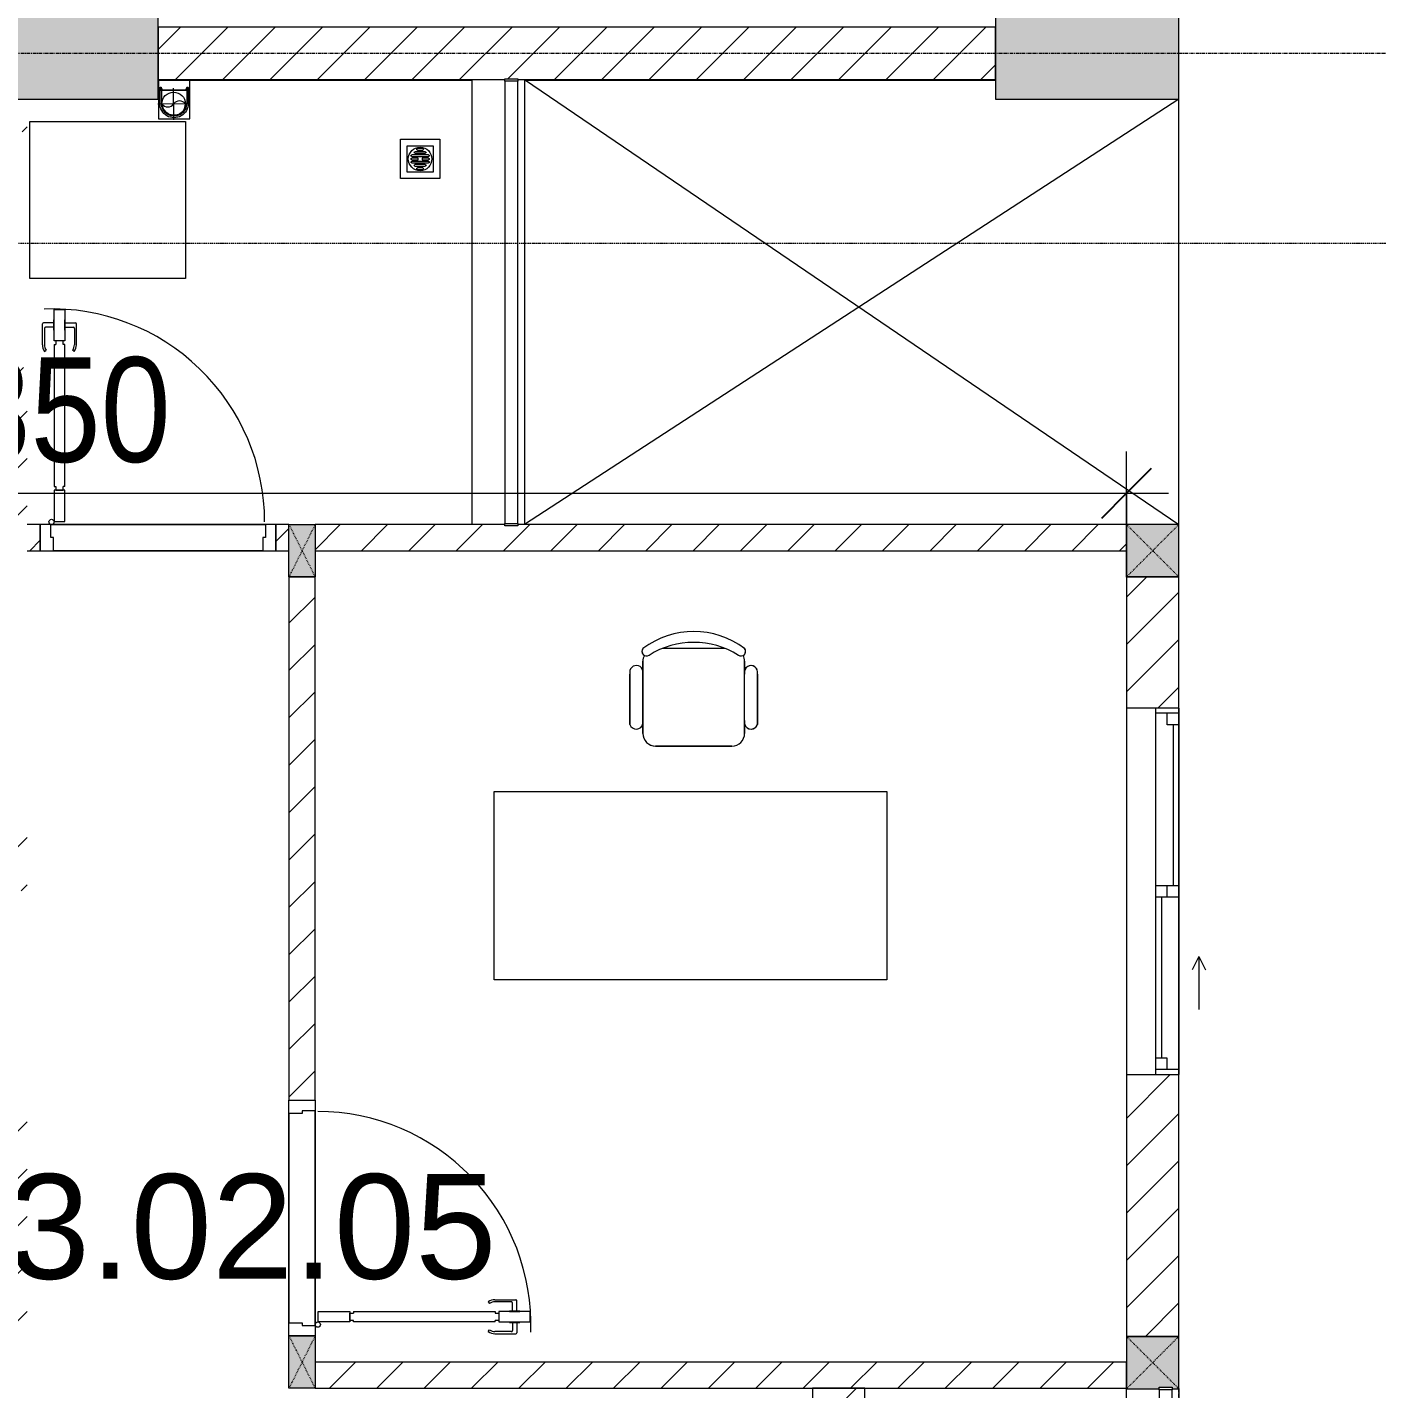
# Model space of a CAD drawing. Header units: millimetres. Extents: x 962 to 239635, y -15958 to 82755.
# Drawn here: x 184603 to 189760, y 64835 to 70037 of the extents above; entities that cross this region are included whole.
import ezdxf

# ---------------------------------------------------------------- set-up
doc = ezdxf.new("R2010")
doc.units = ezdxf.units.MM
for name, pattern in [('Dash', [6, 3, -3]), ('Dash Dot 3_16_', [7.9375, 4.7625, -1.5875, 0, -1.5875]), ('Grid Line', [22.225, 12.7, -3.175, 3.175, -3.175]), ('IMPORT-CENTER _2_', [40.64, 25.4, -5.08, 5.08, -5.08])]:
    doc.linetypes.add(name, pattern=pattern)
for name, color, linetype, lineweight in [('0-1', 7, 'Continuous', 5), ('A-ANNO-DIMS', 211, 'Continuous', 9), ('A-ANNO-DIMS-160', 211, 'Continuous', 9), ('A-AREA-IDEN', 2, 'Continuous', 9), ('A-DETL-GENF-1', 9, 'Continuous', 9), ('A-DETL-THIN-1', 151, 'Continuous', 9), ('A-DOOR-1', 254, 'Continuous', 9), ('A-DOOR-2', 9, 'Continuous', 9), ('A-FLOR-1', 250, 'Continuous', 9), ('A-FLOR-2', 9, 'Continuous', 9), ('A-FLOR-HRAL', 11, 'Continuous', 9), ('A-FLOR-HRAL-1', 254, 'Continuous', 9), ('A-FLOR-HRAL-2', 9, 'Continuous', 9), ('A-GLAZ', 151, 'Continuous', 9), ('A-WALL', 113, 'Continuous', 9), ('A-WALL-1', 253, 'Continuous', 18), ('A-WALL-2', 9, 'Continuous', 9), ('A-WALL-3', 113, 'Continuous', 18), ('A-WALL-PATT-1', 10, 'Continuous', 9), ('A-WALL-PATT-2', 111, 'Continuous', 9), ('G-ANNO-SYMB-1', 111, 'Dash Dot 3_16_', 18), ('G-IMPT', 8, 'Continuous', 9), ('G-IMPT-1', 254, 'Continuous', 9), ('G-IMPT-2', 8, 'IMPORT-CENTER _2_', 9), ('I-FURN', 30, 'Continuous', 9), ('I-FURN-1', 254, 'Continuous', 9), ('M-EQPM', 50, 'Continuous', 9), ('S-COLS', 52, 'Continuous', 9), ('S-COLS-1', 52, 'Continuous', 5), ('S-COLS-2', 7, 'Continuous', 18), ('S-COLS-3', 254, 'Continuous', 9), ('S-COLS-4', 253, 'Continuous', 18), ('S-COLS-5', 52, 'Dash', 9), ('S-COLS-6', 52, 'Continuous', 18), ('S-COLS-HDLN', 52, 'Dash', 9), ('S-COLS-HDLN-1', 9, 'Dash', 9), ('S-GRID-1', 1, 'Grid Line', 9)]:
    doc.layers.add(name, color=color, linetype=linetype, lineweight=lineweight)
doc.styles.add('Arial_11', font='arial_0.ttf', dxfattribs={"height": 400})
doc.styles.add('UTM Avo', font='UTM Avo.ttf', dxfattribs={"width": 0.9, "height": 400})
doc.dimstyles.new('1_Dim_chi_tiet_2_5_1', dxfattribs={"dimscale": 304.8, "dimtxt": 399.720379, "dimasz": 0.629921, "dimexe": 0.524934, "dimexo": 0.0625, "dimgap": 0.052493, "dimtad": 1, "dimdec": 0, "dimrnd": 5, "dimzin": 0, "dimdsep": 46, "dimtxsty": 'UTM Avo', "dimblk1": 'OBLIQUE', "dimblk2": 'OBLIQUE', "dimsah": 1, "dimcen": 0.09, "dimdle": 0.524934, "dimazin": 0, "dimtfac": 1, "dimtdec": 4, "dimtix": 1, "dimtmove": 0, "dimatfit": 3, "dimfxl": 1.049869, "dimfxlon": 1, "dimtvp": 1, "dimtolj": 1, "dimtzin": 0, "dimarcsym": 2})
pattern_1 = [(45, (0, 0), (-90.50967, 90.50967), [])]
pattern_2 = [(45, (61750.9, 0), (-90.50967, 90.50967), [])]

# ---------------------------------------------------------------- blocks, each defined once
blk = doc.blocks.new('NCV_TKTC_KET CAU_rvt-1-TKCS_MB TẦNG 2')
at = {"layer": 'S-COLS-1'}
for points in [[(123352.6, 69761.9), (123352.6, 70111.9), (122052.6, 70111.9), (122052.6, 69761.9), (122209.6, 69761.9)], [(127252.6, 69761.9), (127252.6, 70111.9), (127227.6, 70111.9), (127227.6, 70106.9), (127177.6, 70106.9), (127177.6, 70111.9), (126552.6, 70111.9), (126552.6, 69761.9), (127227.6, 69761.9)]]:
    blk.add_hatch(color=256, dxfattribs=at).paths.add_polyline_path(points)
at = {"layer": 'A-FLOR-1'}
for p, q in [((123352.6, 69835.3), (124552.6, 69835.3)), ((124752.6, 69835.3), (126552.6, 69835.3))]:
    blk.add_line(p, q, dxfattribs=at)
at = {"layer": 'S-COLS-2'}
for p, q in [((123352.6, 69761.9), (123352.6, 70111.9)), ((126552.6, 70111.9), (126552.6, 69761.9)), ((127252.6, 69761.9), (127252.6, 70111.9)), ((122052.6, 69761.9), (123352.6, 69761.9)), ((126552.6, 69761.9), (127252.6, 69761.9))]:
    blk.add_line(p, q, dxfattribs=at)
blk = doc.blocks.new('DOOR_CW_01 CANH MO-PANEL KINH - DIW_01-900x2200-CỬA GỖ VÂN LAMINATE-553375-TKCS_MB TẦNG 2')
at = {"layer": 'A-DETL-GENF-1'}
for p, q in [((-397, -182), (-397, -62)), ((-397, -62), (-357, -62)), ((-357, -62), (-357, -182)), ((-357, -182), (-397, -182)), ((-397, -196), (-391, -196)), ((-397, -738), (-397, -196)), ((-391, -196), (-391, -182)), ((-391, -182), (-363, -182)), ((-363, -182), (-363, -196)), ((-357, -196), (-363, -196)), ((-357, -196), (-357, -738)), ((-433.9, -711.2), (-427.3, -715.8)), ((-320.1, -711.2), (-326.7, -715.8)), ((-442, -737), (-442, -816.5)), ((-434, -799.5), (-434, -737)), ((-397, -738), (-391, -738)), ((-357, -752), (-397, -752)), ((-397, -752), (-397, -872)), ((-391, -752), (-391, -738)), ((-363, -752), (-391, -752)), ((-357, -738), (-363, -738)), ((-363, -738), (-363, -752)), ((-357, -872), (-357, -752)), ((-320, -799.5), (-320, -737)), ((-312, -737), (-312, -816.5)), ((-399, -820.5), (-438, -820.5)), ((-399, -803.5), (-430, -803.5)), ((-399, -792.2), (-399, -831.8)), ((-397, -792.2), (-399, -792.2)), ((-399, -831.8), (-397, -831.8)), ((-397, -792.2), (-397, -831.8)), ((-357, -792.2), (-357, -831.8)), ((-357, -792.2), (-355, -792.2)), ((-355, -831.8), (-357, -831.8)), ((-355, -792.2), (-355, -831.8)), ((-355, -803.5), (-324, -803.5)), ((-355, -820.5), (-316, -820.5)), ((-397, -872), (-357, -872))]:
    blk.add_line(p, q, dxfattribs=at)
blk.add_circle((-407, -60), 10, dxfattribs=at)
for centre, radius, start, end in [((-407, -60), 814, 268, 0), ((-397, -737), 45, 145, 180), ((-397, -737), 37, 145, 180), ((-357, -737), 37, 0, 35), ((-357, -737), 45, 360, 35), ((-438, -816.5), 4, 180, 270), ((-430, -799.5), 4, 180, 270), ((-324, -799.5), 4, 270, 0), ((-316, -816.5), 4, 270, 0)]:
    blk.add_arc(centre, radius, start, end, dxfattribs=at)
at = {"layer": 'A-DOOR-2'}
for p, q in [((-450, -50), (-450, 50)), ((-450, 50), (-400, 50)), ((-400, 50), (-400, 0)), ((400, 0), (400, 50)), ((400, 50), (450, 50)), ((450, 50), (450, -50)), ((-410, -50), (-450, -50)), ((-410, 0), (-410, -50)), ((-400, 0), (-410, 0)), ((-407, -50), (-382, -50)), ((410, 0), (400, 0)), ((410, -50), (410, 0)), ((450, -50), (410, -50))]:
    blk.add_line(p, q, dxfattribs=at)
blk = doc.blocks.new('BAN LV A - BAN LV A_dwg_ban hoc2-348006-TKCS_MB TẦNG 2')
at = {"layer": 'I-FURN'}
for p, q in [((145.8, 437.4), (-145.8, 437.4)), ((-194.4, 388.8), (-194.4, 113.4)), ((194.4, 113.4), (194.4, 388.8)), ((-243, 354.4), (-243, 162)), ((194.4, 351.4), (194.4, 150.8)), ((243.7, 162), (243.7, 354.4)), ((-120.5, 64.8), (120.5, 64.8))]:
    blk.add_line(p, q, dxfattribs=at)
at = {"layer": 'I-FURN', "flags": 128}
blk.add_lwpolyline([(-737.8, 610.5), (-737.8, 1330.5), (-154.9, 1330.5), (762.2, 1330.5), (762.2, 610.5)], close=True, dxfattribs=at)
at = {"layer": 'I-FURN'}
for centre, radius, start, end in [((-145.8, 388.8), 48.6, 90, 180), ((145.8, 388.8), 48.6, 360, 90), ((-218.7, 347.3), 25.3, 343.7398, 163.7398), ((219.4, 347.3), 25.3, 16.2602, 170.7054), ((-218.7, 154.9), 25.3, 163.7398, 16.2602), ((219.4, 154.9), 25.3, 189.2946, 16.2602), ((-145.8, 113.4), 48.6, 180, 207.5844), ((145.8, 113.4), 48.6, 332.4156, 0), ((-180.2, 75.4), 17.8, 57.9726, 216.6901), ((0, 324), 324, 233.1301, 306.8699), ((0, 359.3), 318.2, 237.5758, 302.4242), ((180.2, 75.4), 17.8, 323.3099, 122.0274)]:
    blk.add_arc(centre, radius, start, end, dxfattribs=at)
blk = doc.blocks.new('BAN LV A - BAN LV A_dwg-348005-TKCS_MB TẦNG 2')
at = {"extrusion": (0, 0, -1), "zscale": -1, "rotation": 180}
blk.add_blockref('BAN LV A - BAN LV A_dwg_ban hoc2-348006-TKCS_MB TẦNG 2', (-729, 1383.7), dxfattribs=at)
blk = doc.blocks.new('BAN LV A - BAN LV A-401069-TKCS_MB TẦNG 2')
at = {"layer": 'I-FURN-1'}
for p, q in [((-8.8, -53.2), (1491.2, -53.2)), ((-8.8, -773.2), (-8.8, -53.2)), ((1491.2, -53.2), (1491.2, -773.2)), ((1491.2, -773.2), (-8.8, -773.2)), ((583.2, -946.3), (874.8, -946.3)), ((486, -1221.7), (486, -1029.3)), ((534.6, -1029.3), (534.6, -994.9)), ((923.4, -994.9), (923.4, -1032.3)), ((972.7, -1029.3), (972.7, -1221.7)), ((534.6, -1270.3), (534.6, -1235.9)), ((923.4, -1232.9), (923.4, -1270.3))]:
    blk.add_line(p, q, dxfattribs=at)
for centre, radius, start, end in [((583.2, -994.9), 48.6, 90, 180), ((874.8, -994.9), 48.6, 0, 90), ((510.3, -1036.4), 25.3, 16.2602, 163.7398), ((948.4, -1036.4), 25.3, 16.2602, 170.7054), ((510.3, -1228.8), 25.3, 163.7398, 343.7398), ((948.4, -1228.8), 25.3, 189.2946, 16.2602), ((548.9, -1308.3), 17.8, 119.404, 216.6901), ((583.2, -1270.3), 48.6, 180, 207.5844), ((874.8, -1270.3), 48.6, 332.4156, 0), ((909.2, -1308.3), 17.8, 323.3099, 60.596), ((729, -1059.7), 324, 233.1301, 306.8699)]:
    blk.add_arc(centre, radius, start, end, dxfattribs=at)
at = {"extrusion": (0, 0, -1), "zscale": -1, "rotation": 180}
blk.add_blockref('BAN LV A - BAN LV A_dwg-348005-TKCS_MB TẦNG 2', (0, 0), dxfattribs=at)
blk = doc.blocks.new('MAY GIAT - MAY GIAT_dwg-348053-TKCS_MB TẦNG 2')
at = {"layer": 'G-IMPT-1', "flags": 128}
blk.add_lwpolyline([(5, 596.6), (5, 2.3), (605, 2.3), (605, 596.6)], close=True, dxfattribs=at)
blk = doc.blocks.new('MAY GIAT - MAY GIAT-401071-TKCS_MB TẦNG 2')
at = {"layer": 'I-FURN-1'}
for p, q in [((5, -2.3), (605, -2.3)), ((5, -596.6), (5, -2.3)), ((605, -2.3), (605, -596.6)), ((605, -596.6), (5, -596.6))]:
    blk.add_line(p, q, dxfattribs=at)
at = {"extrusion": (0, 0, -1), "zscale": -1, "rotation": 180}
blk.add_blockref('MAY GIAT - MAY GIAT_dwg-348053-TKCS_MB TẦNG 2', (0, 0), dxfattribs=at)
blk = doc.blocks.new('Railing - 50 x 10mm-901205-TKCS_MB TẦNG 2')
at = {"layer": 'A-FLOR-HRAL-2'}
for p, q in [((25, 5), (-25, 5)), ((-25, 5), (-25, -5)), ((25, -5), (25, 5)), ((-25, -5), (25, -5))]:
    blk.add_line(p, q, dxfattribs=at)
blk = doc.blocks.new('Railing - Railing-1009775-TKCS_MB TẦNG 2')
at = {"layer": 'A-FLOR-HRAL-2'}
for p, q in [((101769.1, 60569.6), (101769.1, 58880.8)), ((101819.1, 58880.8), (101819.1, 60569.6))]:
    blk.add_line(p, q, dxfattribs=at)
at = {"extrusion": (0, 0, -1), "zscale": -1}
for p in [(-101794.1, 60574.6), (-101794.1, 58875.8)]:
    blk.add_blockref('Railing - 50 x 10mm-901205-TKCS_MB TẦNG 2', p, dxfattribs=at)
blk = doc.blocks.new('G1_SOF - BO TRU - 100x200-746114-TKCS_MB TẦNG 2')
at = {"layer": 'S-COLS'}
blk.add_hatch(color=256, dxfattribs=at).paths.add_polyline_path([(50, -100), (50, 100), (-50, 100), (-50, -100)])
at = {"layer": 'S-COLS-4'}
for p, q in [((-50, 100), (50, 100)), ((-50, -100), (-50, 100)), ((50, 100), (50, -100)), ((50, -100), (-50, -100))]:
    blk.add_line(p, q, dxfattribs=at)
at = {"layer": 'S-COLS-HDLN-1'}
for p, q in [((50, -100), (-50, 100)), ((-50, -100), (50, 100))]:
    blk.add_line(p, q, dxfattribs=at)
blk = doc.blocks.new('DOOR_CW_01 CANH MO-PANEL KINH - DIG_01-900x2200-CỬA NHÔM KÍNH-901226-TKCS_MB TẦNG 2')
at = {"layer": 'A-DETL-GENF-1'}
for p, q in [((-397, 872), (-357, 872)), ((-397, 752), (-397, 872)), ((-357, 872), (-357, 752)), ((-442, 737), (-442, 816.5)), ((-399, 820.5), (-438, 820.5)), ((-434, 799.5), (-434, 737)), ((-399, 803.5), (-430, 803.5)), ((-399, 831.8), (-397, 831.8)), ((-399, 792.2), (-399, 831.8)), ((-397, 792.2), (-399, 792.2)), ((-397, 792.2), (-397, 831.8)), ((-357, 792.2), (-357, 831.8)), ((-355, 831.8), (-357, 831.8)), ((-357, 792.2), (-355, 792.2)), ((-355, 792.2), (-355, 831.8)), ((-355, 820.5), (-316, 820.5)), ((-355, 803.5), (-324, 803.5)), ((-320, 799.5), (-320, 737)), ((-312, 737), (-312, 816.5)), ((-357, 752), (-397, 752)), ((-397, 738), (-391, 738)), ((-397, 738), (-397, 196)), ((-363, 752), (-391, 752)), ((-391, 752), (-391, 738)), ((-363, 738), (-363, 752)), ((-357, 738), (-363, 738)), ((-357, 196), (-357, 738)), ((-433.9, 711.2), (-427.3, 715.8)), ((-320.1, 711.2), (-326.7, 715.8)), ((-397, 196), (-391, 196)), ((-357, 182), (-397, 182)), ((-397, 182), (-397, 62)), ((-391, 196), (-391, 182)), ((-391, 182), (-363, 182)), ((-357, 196), (-363, 196)), ((-363, 182), (-363, 196)), ((-357, 62), (-357, 182)), ((-397, 62), (-357, 62))]:
    blk.add_line(p, q, dxfattribs=at)
blk.add_circle((-407, 60), 10, dxfattribs=at)
for centre, radius, start, end in [((-407, 60), 814, 360, 92), ((-438, 816.5), 4, 90, 180), ((-430, 799.5), 4, 90, 180), ((-324, 799.5), 4, 360, 90), ((-316, 816.5), 4, 0, 90), ((-397, 737), 45, 180, 215), ((-397, 737), 37, 180, 215), ((-357, 737), 37, 325, 0), ((-357, 737), 45, 325, 0)]:
    blk.add_arc(centre, radius, start, end, dxfattribs=at)
at = {"layer": 'A-DOOR-2'}
for p, q in [((-410, 50), (-450, 50)), ((-450, 50), (-450, -50)), ((-410, 0), (-410, 50)), ((-400, 0), (-410, 0)), ((-407, 50), (-382, 50)), ((-400, -50), (-400, 0)), ((410, 0), (400, 0)), ((400, 0), (400, -50)), ((450, 50), (410, 50)), ((410, 50), (410, 0)), ((450, -50), (450, 50)), ((-450, -50), (-400, -50)), ((400, -50), (450, -50))]:
    blk.add_line(p, q, dxfattribs=at)
blk = doc.blocks.new('NCV_TKTC_TANG 2_rvt-1-TKCS_MB TẦNG 2')
at = {"layer": 'A-WALL-PATT-1'}
h = blk.add_hatch(dxfattribs=at)
h.set_pattern_fill('FP_1', color=256, style=0, pattern_type=2)
h.set_pattern_definition(pattern_1)
h.paths.add_polyline_path([(122762.6, 65036.9), (122852.6, 65036.9), (122852.6, 65937.3), (122752.6, 65937.3), (122752.6, 65036.9)])
h.paths.add_polyline_path([(122752.6, 66737.3), (122852.6, 66737.3), (122852.6, 67036.9), (122752.6, 67036.9), (122752.6, 66836.9)])
h.paths.add_polyline_path([(122752.6, 68136.9), (122852.6, 68136.9), (122852.6, 68736.9), (122752.6, 68736.9)])
h.paths.add_polyline_path([(122752.6, 69636.9), (122852.6, 69636.9), (122852.6, 69761.9), (122752.6, 69761.9)])
h = blk.add_hatch(dxfattribs=at)
h.set_pattern_fill('FP_1', color=256, style=0, pattern_type=2)
h.set_pattern_definition(pattern_1)
h.paths.add_polyline_path([(122852.6, 68036.9), (122902.6, 68036.9), (122902.6, 68136.9), (122852.6, 68136.9), (122852.6, 68060.4)])
h.paths.add_polyline_path([(123852.6, 68036.9), (123852.6, 68136.9), (123802.6, 68136.9), (123802.6, 68036.9), (123821.7, 68036.9)])
h = blk.add_hatch(dxfattribs=at)
h.set_pattern_fill('FP_1', color=256, style=0, pattern_type=2)
h.set_pattern_definition(pattern_1)
h.paths.add_polyline_path([(123952.6, 68036.9), (127052.6, 68036.9), (127052.6, 68136.9), (124727.6, 68136.9), (124727.6, 68131.5), (124677.6, 68131.5), (124677.6, 68136.9), (123952.6, 68136.9), (123952.6, 68060.4)])
h = blk.add_hatch(dxfattribs=at)
h.set_pattern_fill('FP_1', color=256, style=0, pattern_type=2)
h.set_pattern_definition(pattern_1)
h.paths.add_polyline_path([(123852.6, 65937.3), (123952.6, 65937.3), (123952.6, 67936.5), (123852.6, 67936.5), (123852.6, 65944.1)])
h = blk.add_hatch(dxfattribs=at)
h.set_pattern_fill('FP_1', color=256, style=0, pattern_type=2)
h.set_pattern_definition(pattern_1)
h.paths.add_polyline_path([(123952.6, 64836.9), (127052.6, 64836.9), (127052.6, 64936.9), (123952.6, 64936.9)])
at = {"layer": 'A-FLOR-2'}
for p, q in [((123762.6, 68136.9), (122942.6, 68136.9)), ((123752.6, 68036.9), (122952.6, 68036.9)), ((122952.6, 68036.9), (123752.6, 68036.9)), ((123852.6, 65087.3), (123852.6, 65887.3)), ((123852.6, 65887.3), (123852.6, 65087.3)), ((123952.6, 65897.3), (123952.6, 65077.3)), ((123952.6, 65077.3), (123952.6, 65897.3))]:
    blk.add_line(p, q, dxfattribs=at)
at = {"layer": 'A-WALL-1'}
for p, q in [((122902.6, 68136.9), (122852.6, 68136.9)), ((122902.6, 68036.9), (122902.6, 68136.9)), ((123852.6, 68136.9), (123802.6, 68136.9)), ((123802.6, 68136.9), (123802.6, 68036.9)), ((124677.6, 68136.9), (123952.6, 68136.9)), ((127052.6, 68136.9), (124727.6, 68136.9)), ((127052.6, 68036.9), (127052.6, 68136.9)), ((122852.6, 68036.9), (122902.6, 68036.9)), ((123802.6, 68036.9), (123852.6, 68036.9)), ((123952.6, 68036.9), (127052.6, 68036.9)), ((123852.6, 67936.5), (123852.6, 65937.3)), ((123952.6, 67936.5), (123852.6, 67936.5)), ((123952.6, 65937.3), (123952.6, 67936.5)), ((123852.6, 65937.3), (123952.6, 65937.3)), ((123952.6, 65037.3), (123852.6, 65037.3)), ((127052.6, 64936.9), (123952.6, 64936.9)), ((127052.6, 64836.9), (127052.6, 64936.9)), ((123952.6, 64836.9), (127052.6, 64836.9))]:
    blk.add_line(p, q, dxfattribs=at)
at = {"layer": 'A-WALL-2'}
for p, q in [((124552.6, 68136.9), (124552.6, 69836.9)), ((124752.6, 69836.9), (124752.6, 68136.9)), ((122942.6, 68136.9), (123762.6, 68136.9)), ((123752.6, 68036.9), (122952.6, 68036.9)), ((123852.6, 65087.3), (123852.6, 65887.3)), ((123952.6, 65897.3), (123952.6, 65077.3))]:
    blk.add_line(p, q, dxfattribs=at)
at = {"layer": 'A-DOOR-1'}
blk.add_blockref('DOOR_CW_01 CANH MO-PANEL KINH - DIG_01-900x2200-CỬA NHÔM KÍNH-901226-TKCS_MB TẦNG 2', (123352.6, 68086.9), dxfattribs=at)
at = {"layer": 'A-DOOR-1', "rotation": 90.00000000000072}
blk.add_blockref('DOOR_CW_01 CANH MO-PANEL KINH - DIW_01-900x2200-CỬA GỖ VÂN LAMINATE-553375-TKCS_MB TẦNG 2', (123902.6, 65487.3), dxfattribs=at)
at = {"layer": 'A-FLOR-HRAL-1'}
blk.add_blockref('Railing - Railing-1009775-TKCS_MB TẦNG 2', (22908.5, 9260.7), dxfattribs=at)
at = {"layer": 'I-FURN-1'}
for name, p, rotation in [('MAY GIAT - MAY GIAT-401071-TKCS_MB TẦNG 2', (122860.3, 69071.5), 90.00000000000087), ('BAN LV A - BAN LV A-401069-TKCS_MB TẦNG 2', (126128.2, 66344.2), 180)]:
    blk.add_blockref(name, p, dxfattribs=dict(at, rotation=rotation))
at = {"layer": 'S-COLS-3', "rotation": 180}
for p in [(123902.6, 68036.9), (123902.6, 64936.9)]:
    blk.add_blockref('G1_SOF - BO TRU - 100x200-746114-TKCS_MB TẦNG 2', p, dxfattribs=at)
blk = doc.blocks.new('1_FAMILY RVT - W01-WxH 1400x1400xmm-389822-TKCS_MB TẦNG 2')
at = {"layer": 'A-GLAZ'}
for p, q in [((248.4, 172.39), (299.2, 197.79)), ((248.4, 172.39), (299.2, 146.99)), ((248.4, 172.39), (451.6, 172.39)), ((-700, 96.19), (-700, -103.81)), ((700, 96.19), (-700, 96.19)), ((-700, 96.19), (-636.5, 96.19)), ((-680.95, 96.19), (-680.95, 7.29)), ((-636.5, 96.19), (-22.225, 96.19)), ((-636.5, 96.19), (-636.5, 51.74)), ((-636.5, 73.965), (-22.225, 73.965)), ((-22.225, 7.29), (-22.225, 96.19)), ((-22.225, 96.19), (22.225, 96.19)), ((22.225, 96.19), (680.95, 96.19)), ((22.225, 96.19), (22.225, 7.29)), ((680.95, 96.19), (700, 96.19)), ((680.95, 96.19), (680.95, 7.29)), ((700, -103.81), (700, 96.19)), ((-700, 7.29), (-680.95, 7.29)), ((-636.5, 51.74), (-680.95, 51.74)), ((-680.95, 7.29), (-22.225, 7.29)), ((22.225, 51.74), (-22.225, 51.74)), ((-22.225, 7.29), (22.225, 7.29)), ((22.225, 29.515), (636.5, 29.515)), ((22.225, 7.29), (636.5, 7.29)), ((636.5, 51.74), (636.5, 7.29)), ((680.95, 51.74), (636.5, 51.74)), ((636.5, 7.29), (700, 7.29)), ((-700, -103.81), (700, -103.81))]:
    blk.add_line(p, q, dxfattribs=at)
blk = doc.blocks.new('TKTC_XREF_251221_MB TANG 2-7 - TKTC_XREF_260130_MB TANG 2-5_dwg_THU NUOC - THU NUOC-444531-TKCS_MB TẦNG 1-4746810-TKCS_MB TẦNG 2')
at = {"layer": 'G-IMPT'}
for p, q in [((-23.3, 10.8), (40.9, 10.8)), ((40.9, 4.8), (-23.3, 4.8)), ((-11, 23.3), (28.5, 23.3)), ((28.5, 17.3), (-11, 17.3)), ((-1.1, 35.6), (18.5, 35.6)), ((18.5, 29.6), (-1.1, 29.6)), ((-23.3, -13.6), (40.9, -13.6)), ((40.9, -19.6), (-23.3, -19.6)), ((-11, -26.1), (28.5, -26.1)), ((28.5, -32.1), (-11, -32.1)), ((-1.1, -38.5), (18.5, -38.5)), ((18.5, -44.5), (-1.1, -44.5))]:
    blk.add_line(p, q, dxfattribs=at)
at = {"layer": 'G-IMPT', "flags": 128}
for points in [[(83.7, -79.4), (83.7, 70.6), (-66.3, 70.6), (-66.3, -79.4)], [(58.7, -54.4), (58.7, 45.6), (-41.3, 45.6), (-41.3, -54.4)]]:
    blk.add_lwpolyline(points, close=True, dxfattribs=at)
for points in [[(-23.3, -1.2), (0.7, -1.2), (0.7, -7.2), (-23.3, -7.2)], [(40.9, -7.2), (16.7, -7.2), (16.7, -1.2), (40.9, -1.2)]]:
    blk.add_lwpolyline(points, dxfattribs=at)
at = {"layer": 'G-IMPT'}
for centre, radius, start, end in [((8.7, -4.4), 45, 360, 180), ((8.7, -4.4), 45, 360, 180), ((-23.3, 7.8), 3, 90, 270), ((-11, 20.3), 3, 90, 270), ((-1.1, 32.6), 3, 90, 270), ((18.5, 32.6), 3, 270, 90), ((28.5, 20.3), 3, 270, 90), ((40.9, 7.8), 3, 270, 90), ((8.7, -4.4), 45, 180, 360), ((8.7, -4.4), 45, 180, 360), ((-23.3, -4.2), 3, 90, 270), ((-23.3, -16.6), 3, 90, 270), ((-11, -29.1), 3, 90, 270), ((-1.1, -41.5), 3, 90, 270), ((18.5, -41.5), 3, 270, 90), ((28.5, -29.1), 3, 270, 90), ((40.9, -4.2), 3, 270, 90), ((40.9, -16.6), 3, 270, 90)]:
    blk.add_arc(centre, radius, start, end, dxfattribs=at)
blk = doc.blocks.new('TKTC_XREF_251221_MB TANG 2-7 - TKTC_XREF_260130_MB TANG 2-5_dwg_$cc-4746798-TKCS_MB TẦNG 2')
at = {"layer": 'G-IMPT-2'}
for p, q in [((0, -0.673), (0, 0.673)), ((-0.673, 0), (0.673, 0))]:
    blk.add_line(p, q, dxfattribs=at)
at = {"layer": 'M-EQPM'}
blk.add_circle((0, 0), 0.5, dxfattribs=at)
for centre, radius, start, end in [((0, 0), 0.5, 90, 270), ((0.188, 0.25), 0.313, 126.8699, 233.1301), ((-0.188, -0.25), 0.313, 306.8699, 53.1301)]:
    blk.add_arc(centre, radius, start, end, dxfattribs=at)
blk = doc.blocks.new('TKTC_XREF_251221_MB TANG 2-7 - TKTC_XREF_260130_MB TANG 2-5_dwg_CUM U_DN100-4746799-TKCS_MB TẦNG 2')
at = {"layer": 'G-IMPT'}
blk.add_hatch(color=256, dxfattribs=at).paths.add_polyline_path([(0, 61), (15.8, 58.9), (30.5, 52.8), (43.1, 43.1), (52.8, 30.5), (58.9, 15.8), (61, 0), (58.9, -15.8), (52.8, -30.5), (43.1, -43.1), (30.5, -52.8), (15.8, -58.9), (0, -61), (0, -57), (14.8, -55.1), (28.5, -49.4), (40.3, -40.3), (49.4, -28.5), (55.1, -14.8), (57, 0), (55.1, 14.8), (49.4, 28.5), (40.3, 40.3), (28.5, 49.4), (14.8, 55.1), (0, 57)])
for p, q in [((-79.1, 66.6), (-79.1, 63.4)), ((-76.6, 66.6), (-76.6, 63.4)), ((-74.6, 66.6), (-74.6, 63.4)), ((-72.7, 69.3), (-72.7, 60.7)), ((-66.9, 67.9), (-71.7, 67.9)), ((-65, 69), (0, 69)), ((-66.9, 62.1), (-71.7, 62.1)), ((-79.1, -63.4), (-79.1, -66.6)), ((-76.6, -63.4), (-76.6, -66.6)), ((-74.6, -63.4), (-74.6, -66.6)), ((-72.7, -60.7), (-72.7, -69.3)), ((-66.9, -62.1), (-71.7, -62.1)), ((-66.9, -67.9), (-71.7, -67.9)), ((-65, -69), (0, -69))]:
    blk.add_line(p, q, dxfattribs=at)
at = {"layer": 'G-IMPT', "flags": 128}
for points in [[(-72.7, 67.6), (-78.1, 67.6), (-78.1, 62.4), (-72.7, 62.4)], [(-71.7, 59.2), (-66.9, 59.2), (-66.9, 70.8), (-71.7, 70.8)], [(-66.9, 70.8), (-66.9, 72.7), (-65, 72.7), (-65, 57.3), (-66.9, 57.3), (-66.9, 59.2)], [(-65, 61), (0, 61), (0, 57)], [(-72.7, -62.4), (-78.1, -62.4), (-78.1, -67.6), (-72.7, -67.6)], [(-71.7, -70.8), (-66.9, -70.8), (-66.9, -59.2), (-71.7, -59.2)], [(-66.9, -59.2), (-66.9, -57.3), (-65, -57.3), (-65, -72.7), (-66.9, -72.7), (-66.9, -70.8)], [(-65, -61), (0, -61), (0, -57)]]:
    blk.add_lwpolyline(points, dxfattribs=at)
at = {"layer": 'G-IMPT'}
for centre, radius, start, end in [((-78.1, 66.6), 0.96, 90, 180), ((-71.1, 69.3), 1.56, 112.61986, 247.38014), ((-67.9, 65), 4.8, 143.1301, 216.8699), ((0, 0), 69, 270, 90), ((-78.1, 63.4), 0.96, 180, 270), ((-71.1, 60.7), 1.56, 112.61986, 247.38014), ((0, 0), 61, 270, 90), ((0, 0), 57, 270, 90), ((-78.1, -63.4), 0.96, 90, 180), ((-71.1, -60.7), 1.56, 112.61986, 247.38014), ((-67.9, -65), 4.8, 143.1301, 216.8699), ((-78.1, -66.6), 0.96, 180, 270), ((-71.1, -69.3), 1.56, 112.61986, 247.38014)]:
    blk.add_arc(centre, radius, start, end, dxfattribs=at)
blk = doc.blocks.new('TKTC_XREF_251221_MB TANG 2-7 - TKTC_XREF_251221_MB TANG 2-7-2039446-TKCS_MB TẦNG 2')
at = {"layer": 'M-EQPM'}
for p, q in [((89701.6, 52600), (89701.6, 52560)), ((89821.4, 52560), (89821.4, 52600)), ((89701.6, 52560), (89821.4, 52560)), ((89701.6, 52560), (89701.6, 52450.1)), ((89821.2, 52560), (89701.6, 52560)), ((89821.2, 52450.1), (89821.2, 52560)), ((93600, 50900), (93600, 52525)), ((89701.6, 52450.1), (89821.2, 52450.1))]:
    blk.add_line(p, q, dxfattribs=at)
at = {"xscale": 90.00000000005122, "yscale": 90.00000000005122, "zscale": 90.00000000005122, "rotation": 90.37402677993775}
blk.add_blockref('TKTC_XREF_251221_MB TANG 2-7 - TKTC_XREF_260130_MB TANG 2-5_dwg_$cc-4746798-TKCS_MB TẦNG 2', (89759.2, 52507.1), dxfattribs=at)
at = {"extrusion": (0, 0, -1), "xscale": 0.7894736842105242, "yscale": 0.7894736842105242, "zscale": -0.7894736842105242, "rotation": 269.9999999984439}
blk.add_blockref('TKTC_XREF_251221_MB TANG 2-7 - TKTC_XREF_260130_MB TANG 2-5_dwg_CUM U_DN100-4746799-TKCS_MB TẦNG 2', (-89761, 52508.7), dxfattribs=at)
at = {"extrusion": (0, 0, -1), "zscale": -1}
blk.add_blockref('TKTC_XREF_251221_MB TANG 2-7 - TKTC_XREF_260130_MB TANG 2-5_dwg_THU NUOC - THU NUOC-444531-TKCS_MB TẦNG 1-4746810-TKCS_MB TẦNG 2', (-90709.7, 52301.2), dxfattribs=at)
blk = doc.blocks.new('Railing - 50 x 10mm-1251311-TKCS_MB TẦNG 2')
at = {"layer": 'A-FLOR-HRAL'}
for p, q in [((25, 5), (-25, 5)), ((-25, 5), (-25, -5)), ((25, -5), (25, 5)), ((-25, -5), (25, -5))]:
    blk.add_line(p, q, dxfattribs=at)
blk = doc.blocks.new('Railing - Railing-3231417-TKCS_MB TẦNG 2')
at = {"layer": 'A-FLOR-HRAL'}
for p, q in [((127177.6, 64831.3), (127177.6, 61916.9)), ((127227.6, 61916.9), (127227.6, 64831.3))]:
    blk.add_line(p, q, dxfattribs=at)
at = {"extrusion": (0, 0, -1), "zscale": -1}
for p in [(-127202.6, 64836.3), (-127202.6, 61911.9)]:
    blk.add_blockref('Railing - 50 x 10mm-1251311-TKCS_MB TẦNG 2', p, dxfattribs=at)
blk = doc.blocks.new('G1_SOF - BO TRU - 200x200-3052401-TKCS_MB TẦNG 2')
at = {"layer": 'S-COLS-HDLN'}
for p, q in [((-100, -100), (100, 100)), ((100, -100), (-100, 100))]:
    blk.add_line(p, q, dxfattribs=at)
blk = doc.blocks.new('DIMBLOCK356-TKCS_MB TẦNG 2')
at = {"layer": 'A-ANNO-DIMS-160'}
for p, q in [((180453.5, 68576.5), (180453.5, 68096.5)), ((180453.5, 68256.5), (180453.5, 68576.5)), ((188803.5, 67936.5), (188803.5, 68416.5)), ((180293.5, 68256.5), (188963.5, 68256.5)), ((188803.5, 68256.5), (188803.5, 67936.5))]:
    blk.add_line(p, q, dxfattribs=at)
at = {"layer": 'A-ANNO-DIMS-160', "lineweight": 25}
for p, q in [((180453.5, 68256.5), (180549.5, 68352.5)), ((188803.5, 68256.5), (188899.5, 68352.5)), ((180453.5, 68256.5), (180357.5, 68160.5)), ((188803.5, 68256.5), (188707.5, 68160.5))]:
    blk.add_line(p, q, dxfattribs=at)
at = {"layer": 'A-ANNO-DIMS-160', "color": 0, "insert": (184080.7, 68776.2), "char_height": 400, "width": 1314.636, "attachment_point": 1, "line_spacing_factor": 1.110334, "style": 'UTM Avo'}
blk.add_mtext('8350', dxfattribs=at)
blk = doc.blocks.new('_Oblique')
at = {"color": 0, "linetype": 'ByBlock', "lineweight": -2}
blk.add_line((-0.5, -0.5), (0.5, 0.5), dxfattribs=at)

msp = doc.modelspace()

# ---------------------------------------------------------------- hatches: boundary and pattern name
at = {"layer": 'A-WALL-PATT-2'}
h = msp.add_hatch(dxfattribs=at)
h.set_pattern_fill('FP_1', color=256, style=0, pattern_type=2)
h.set_pattern_definition(pattern_2)
h.paths.add_polyline_path([(188303.5, 69836.9), (188303.5, 70036.9), (185103.5, 70036.9), (185103.5, 69836.9), (186428.5, 69836.9), (186428.5, 69840.3), (186478.5, 69840.3), (186478.5, 69836.9), (187184.7, 69836.9)])
h = msp.add_hatch(dxfattribs=at)
h.set_pattern_fill('FP_1', color=256, style=0, pattern_type=2)
h.set_pattern_definition(pattern_2)
h.paths.add_polyline_path([(189003.5, 65035.3), (189003.5, 66035.3), (188803.5, 66035.3), (188803.5, 65035.3)])
h.paths.add_polyline_path([(189003.5, 67435.3), (189003.5, 67936.9), (188803.5, 67936.9), (188803.5, 67435.3)])
h = msp.add_hatch(dxfattribs=at)
h.set_pattern_fill('FP_1', color=256, style=0, pattern_type=2)
h.set_pattern_definition(pattern_2)
h.paths.add_polyline_path([(187603.5, 61836.9), (187803.5, 61836.9), (187803.5, 62160.3), (187603.5, 62160.3)])
h.paths.add_polyline_path([(187803.5, 64660.3), (187803.5, 64836.9), (187603.5, 64836.9), (187603.5, 64660.3)])
at = {"layer": 'S-COLS-1'}
for points in [[(189003.5, 67936.9), (189003.5, 68136.9), (188803.5, 68136.9), (188803.5, 67936.9)], [(188978.5, 64835.3), (189003.5, 64835.3), (189003.5, 65035.3), (188803.5, 65035.3), (188803.5, 64835.3), (188928.5, 64835.3), (188928.5, 64841.3), (188978.5, 64841.3)]]:
    msp.add_hatch(color=256, dxfattribs=at).paths.add_polyline_path(points)

# ---------------------------------------------------------------- linework, layer by layer
at = {"layer": 'A-DETL-THIN-1'}
for p, q in [((186503.5, 69836.9), (189003.5, 68136.9)), ((189003.5, 69761.9), (186503.5, 68136.9))]:
    msp.add_line(p, q, dxfattribs=at)
at = {"layer": 'A-WALL'}
for p, q in [((189003.5, 67936.9), (188803.5, 67936.9)), ((188803.5, 65035.3), (189003.5, 65035.3)), ((188803.5, 61911.9), (188803.5, 64835.3)), ((189003.5, 64835.3), (189003.5, 61911.9))]:
    msp.add_line(p, q, dxfattribs=at)
at = {"layer": 'A-WALL-3'}
for p, q in [((188303.5, 70036.9), (185103.5, 70036.9)), ((185103.5, 70036.9), (185103.5, 69836.9)), ((188303.5, 69836.9), (188303.5, 70036.9)), ((185103.5, 69836.9), (186428.5, 69836.9)), ((186478.5, 69836.9), (188303.5, 69836.9)), ((188803.5, 67936.9), (188803.5, 67435.3)), ((189003.5, 67435.3), (189003.5, 67936.9)), ((188803.5, 66035.3), (188803.5, 65035.3)), ((189003.5, 65035.3), (189003.5, 66035.3)), ((187803.5, 64836.9), (187603.5, 64836.9)), ((187603.5, 64836.9), (187603.5, 64660.3)), ((187803.5, 64660.3), (187803.5, 64836.9))]:
    msp.add_line(p, q, dxfattribs=at)
at = {"layer": 'G-ANNO-SYMB-1'}
msp.add_line((90498.7, 69211.5), (196677.7, 69211.5), dxfattribs=at)
at = {"layer": 'S-COLS'}
for p, q in [((188803.5, 67936.9), (189003.5, 67936.9)), ((189003.5, 65035.3), (188803.5, 65035.3))]:
    msp.add_line(p, q, dxfattribs=at)
at = {"layer": 'S-COLS-6'}
for p, q in [((189003.5, 68136.9), (188803.5, 68136.9)), ((188803.5, 68136.9), (188803.5, 67936.9)), ((189003.5, 67936.9), (189003.5, 68136.9)), ((188803.5, 65035.3), (188803.5, 64835.3)), ((189003.5, 64835.3), (189003.5, 65035.3)), ((188803.5, 64835.3), (188928.5, 64835.3)), ((188978.5, 64835.3), (189003.5, 64835.3))]:
    msp.add_line(p, q, dxfattribs=at)
at = {"layer": 'S-GRID-1'}
for p, q in [((189003.5, 19351.6), (189003.5, 76542.3)), ((189415.6, 69936.9), (96253.4, 69936.9)), ((193415.6, 69936.9), (189415.6, 69936.9))]:
    msp.add_line(p, q, dxfattribs=at)

# ---------------------------------------------------------------- block references
at = {"layer": '0-1'}
for name in ['NCV_TKTC_KET CAU_rvt-1-TKCS_MB TẦNG 2', 'NCV_TKTC_TANG 2_rvt-1-TKCS_MB TẦNG 2']:
    msp.add_blockref(name, (61750.9, 0), dxfattribs=at)
at = {"layer": 'A-FLOR-HRAL'}
msp.add_blockref('Railing - Railing-3231417-TKCS_MB TẦNG 2', (61750.9, 0), dxfattribs=at)
at = {"layer": 'A-GLAZ', "rotation": 270}
msp.add_blockref('1_FAMILY RVT - W01-WxH 1400x1400xmm-389822-TKCS_MB TẦNG 2', (188907.3, 66735.3), dxfattribs=at)
at = {"layer": 'M-EQPM'}
msp.add_blockref('TKTC_XREF_251221_MB TANG 2-7 - TKTC_XREF_251221_MB TANG 2-7-2039446-TKCS_MB TẦNG 2', (95403.5, 17236.9), dxfattribs=at)
at = {"layer": 'S-COLS-5', "rotation": 180}
for p in [(188903.5, 68036.9), (188903.5, 64935.3)]:
    msp.add_blockref('G1_SOF - BO TRU - 200x200-3052401-TKCS_MB TẦNG 2', p, dxfattribs=at)

# ---------------------------------------------------------------- texts
at = {"layer": 'A-AREA-IDEN', "insert": (185278.2, 65249.6), "char_height": 400, "width": 2233.6, "attachment_point": 8, "line_spacing_factor": 0.936439, "style": 'Arial_11'}
msp.add_mtext('\\pt8,16,24,32,40,48,56,64,72,80,88,96,104,112,120,128,136,144,152,160,168,176,184,192,200,208,216,224,232,240,248,256;A3.02.05', dxfattribs=at)

# ---------------------------------------------------------------- dimensions: what is measured, and where the dimension line sits
at = {"layer": 'A-ANNO-DIMS'}
dim = msp.add_linear_dim(base=(188803.5, 68256.5), p1=(180453.5, 68576.5), p2=(188803.5, 67936.5), dimstyle='1_Dim_chi_tiet_2_5_1', override={"dimpost": '<>', "dimfxl": 8374.491029}, dxfattribs=at)
dim.commit()
dim.dimension.update_dxf_attribs({"geometry": 'DIMBLOCK356-TKCS_MB TẦNG 2', "text_midpoint": (184628.5, 68479.5)})

doc.saveas('drawing.dxf')
